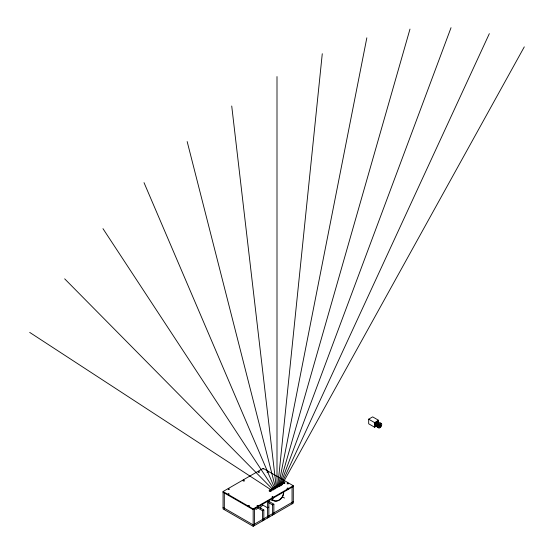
<?xml version="1.0" encoding="UTF-8"?>
<svg xmlns="http://www.w3.org/2000/svg" width="554" height="554" viewBox="0 0 554 554"><rect width="100%" height="100%" fill="white"/><g stroke="black" fill="none" stroke-linecap="round" stroke-linejoin="round"><path stroke-width="0.83" d="M272.042 497.762L273.046 496.751L272.056 496.862L273.184 497.651L272.353 497.998M277.706 486.821L322.276 53.731M287.083 483.912L287.664 483.6M377.69 424.641L378.105 424.184M278.337 486.918L366.838 37.817M279.14 486.232L409.981 29.092M279.722 486.419L451.032 27.7M244.321 481.128L243.802 480.706L243.206 481.149M258.24 472.285C261.093 471.205 256.544 471.191 259.383 472.285M267.021 472.285C269.77 471.482 265.906 470.962 267.63 471.96M280.622 485.858L489.334 33.656M281.612 485.38L524.292 46.861M270.747 491.419L272.651 488.129M287.111 488.898L288.142 488.469L288.073 488.046L287.083 488.261L288.198 488.877L287.851 489.321M269.563 491.073L269.563 490.456M378.036 426.871L377.703 426.871M223.061 491.536L263.205 468.365L293.308 485.747L293.308 503.129L253.171 526.3L223.061 508.918L223.061 491.536L253.171 508.918L293.308 485.747M377.26 425.68L374.601 427.21L368.673 423.789L368.673 419.184L372.662 416.878L378.59 420.299L378.59 423.374M368.673 419.184L374.601 422.605L378.59 420.299M380.113 425.147C378.153 427.134 382.038 425.029 379.109 424.572M293.308 486.467L253.171 509.645L223.061 492.264M255.636 509.244A3.192 1.842 60 0 0 257.305 507.686L258.559 506.965L263.829 510.005L263.829 520.144M257.305 507.686L262.575 510.733L263.829 510.005M268.849 507.111L267.596 507.831L262.326 504.791M268.655 502.658L272.61 504.936L273.863 504.209L273.863 514.354M293.308 501.675L253.171 524.853L223.061 507.471M228.352 489.459L229.065 489.459M257.333 506.072L257.783 506.072M248.815 505.996C250.567 505.255 246.759 505.31 249.002 506.072M228.67 489.397C230.596 488.559 226.752 488.621 228.781 489.397M257.52 506.051C259.438 505.186 255.616 505.269 257.631 506.051M267.554 471.96L268.164 472.285M287.775 483.607C289.146 482.679 285.663 482.956 288.239 483.912M257.368 506.702L258.06 506.55L257.915 506.121M283.239 482.105L284.708 482.956M274.611 487.208L276.044 488.039M282.471 496.869L284.527 498.06M273.863 504.209L268.593 501.169A3.192 1.842 60 0 1 268.552 501.654M29.708 332.407L271.938 490.408M64.666 278.835L273.351 490.02M102.968 228.65L274.154 489.376M144.019 182.647L274.957 488.94M187.162 141.554L275.719 488.683M231.724 106.008L276.301 487.693M374.601 422.605L374.601 427.21M292.055 487.195L292.055 503.849M277 76.577L277 487.652M272.61 504.936L272.61 515.075M268.849 500.594L268.849 517.249M267.596 501.315L267.596 517.969M263.205 468.365L263.205 469.093M262.575 510.733L262.575 520.871M260.692 508.607L260.796 506.377A3.192 1.842 60 0 0 262.201 503.884M254.424 508.918L254.424 525.573M253.171 508.918L253.171 526.3M224.322 492.991L224.322 509.645M378.486 427.404A2.659 1.537 -60 0 1 376.976 425.998A2.659 1.537 -60 0 1 378.728 422.965A2.659 1.537 -60 0 1 380.695 423.568M272.866 497.727A3.192 1.842 60 0 1 271.169 500.144M270.629 489.591A0.699 0.402 -60 0 1 271.225 489.847A0.699 0.402 -60 0 1 270.567 490.719A0.699 0.402 -60 0 1 270.317 490.013M283.461 491.536A7.763 6.336 -60 0 1 279.791 499.549A7.763 6.336 -60 0 1 272.215 499.833M270.83 491.322A7.763 6.336 -60 0 1 271.841 489.563M276.079 486.44A7.763 6.336 -60 0 1 279.105 486.274M283.683 491.661A7.763 6.336 -60 0 1 280.012 499.673A7.763 6.336 -60 0 1 272.436 499.964M271.515 490.546A7.763 6.336 -60 0 1 271.779 490.11M277.18 486.364A7.763 6.336 -60 0 1 278.911 486.329M377.634 424.98A2.098 1.212 -60 0 1 375.46 425.195A2.098 1.212 -60 0 1 376.893 422.217A2.098 1.212 -60 0 1 378.32 423.547M375.854 425.666A2.098 1.212 -60 0 1 375.695 422.924A2.098 1.212 -60 0 1 378.029 422.487M376.976 425.188A2.098 1.212 -60 0 1 376.595 425.465M284.735 483.379A0.886 0.512 0 0 0 284.368 482.776A0.886 0.512 0 0 0 283.274 482.853L269.473 490.816A0.886 0.512 0 0 0 269.223 491.107M258.559 506.965A3.192 1.842 60 0 1 258.441 507.734M378.687 427.314L379.199 426.857L378.687 427.314M378.687 425.271L379.192 424.8L378.687 425.243M380.459 426.289L380.972 425.839L380.459 426.289M380.459 424.246L380.993 423.817L380.466 424.219M228.13 494.05C229.571 495.214 229.273 492.831 228.13 494.029M243.178 480.29C244.743 481.433 244.148 479.03 243.178 480.29M374.823 422.896L375.19 422.633L374.843 422.827M374.823 426.545L375.19 426.282L374.823 426.545M376.512 424.032C377.142 425.396 377.537 422.176 376.512 424.032M377.987 421.075L378.347 420.805L378.001 421.005M283.274 482.125L269.473 490.089A0.886 0.512 0 0 0 269.473 490.816A0.886 0.512 0 0 0 270.726 490.816L284.527 482.853A0.886 0.512 0 0 0 284.527 482.125A0.886 0.512 0 0 0 283.274 482.125M380.342 427.459A2.659 1.537 -60 0 0 381.187 423.332A2.659 1.537 -60 0 0 378.036 426.123A2.659 1.537 -60 0 0 380.342 427.459M379.982 426.116A0.699 0.402 -60 0 0 380.203 425.036A0.699 0.402 -60 0 0 379.379 425.77A0.699 0.402 -60 0 0 379.982 426.116"/></g></svg>
